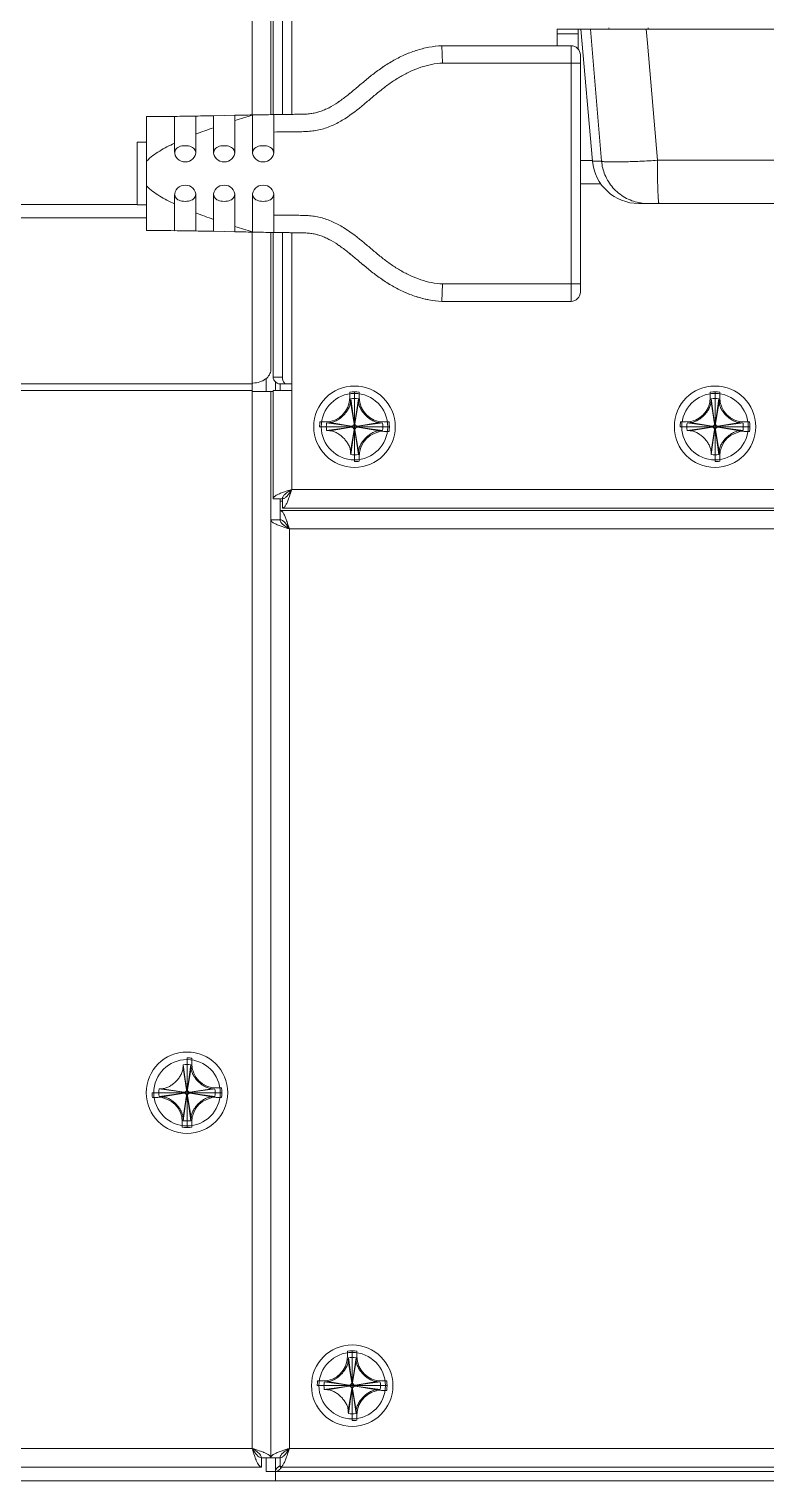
# Model space of a CAD drawing. Header units: millimetres. Extents: x 206 to 1899, y -454 to 296.
# Drawn here: x 621.18 to 625.14, y -393.87 to -386.07 of the extents above; entities that cross this region are included whole.
import ezdxf

# ---------------------------------------------------------------- set-up
doc = ezdxf.new("R2010")
doc.units = ezdxf.units.MM
doc.layers.add('细实线', color=7, linetype='Continuous', lineweight=15)

msp = doc.modelspace()

# ---------------------------------------------------------------- linework, layer by layer
at = {"layer": '细实线', "linetype": 'Continuous', "lineweight": 9}
for p, q in [((622.3789, -386.5296), (622.3789, -382.3371)), ((622.5914, -386.5265), (622.5914, -382.3371)), ((622.4914, -386.5277), (622.4914, -383.259)), ((622.5414, -386.5271), (622.5414, -383.259)), ((622.4789, -384.1941), (622.4789, -386.5277)), ((624.0184, -386.0683), (624.0184, -386.0929)), ((624.0184, -386.0683), (624.1309, -386.0683)), ((624.0184, -386.0929), (624.0185, -386.1571)), ((624.1309, -386.0929), (624.0184, -386.0929)), ((624.131, -386.0683), (624.131, -386.1754)), ((630.8814, -386.0683), (624.131, -386.0683)), ((624.2075, -386.7776), (624.1454, -386.0683)), ((624.1967, -386.0683), (624.2565, -386.7776)), ((624.2964, -386.0621), (624.298, -386.0683)), ((624.5031, -386.1431), (624.4968, -386.0683)), ((624.5064, -386.0683), (624.5064, -386.0621)), ((623.3989, -386.1571), (623.4015, -386.2508)), ((623.3989, -386.1571), (624.0927, -386.1571)), ((624.0927, -386.2508), (624.0927, -386.1571)), ((624.1427, -386.2508), (624.1427, -386.2071)), ((624.5564, -386.7733), (624.5031, -386.1431)), ((624.1427, -386.2508), (623.4015, -386.2508)), ((624.0927, -387.4383), (624.0927, -386.2508)), ((624.1427, -386.2508), (624.1427, -387.4383)), ((621.8114, -386.5383), (621.8114, -386.7781)), ((621.9614, -386.6815), (621.9614, -386.5374)), ((622.077, -386.5356), (622.0771, -386.6326)), ((622.2864, -386.5314), (622.1708, -386.5338)), ((622.1708, -386.5983), (622.1708, -386.5338)), ((622.2864, -386.5314), (622.2864, -386.7243)), ((622.3825, -386.5295), (622.3801, -386.5296)), ((622.3802, -386.7243), (622.3802, -386.5296)), ((622.499, -386.5276), (622.4957, -386.5277)), ((622.4958, -386.5277), (622.4958, -386.6215)), ((622.4958, -386.5277), (622.4958, -386.5277)), ((621.8113, -386.6758), (621.7613, -386.6758)), ((622.0771, -386.6326), (622.0771, -386.7243)), ((622.1708, -386.7243), (622.1708, -386.5983)), ((622.4958, -386.6215), (622.4958, -386.7243)), ((621.9614, -386.7243), (621.9614, -386.6815)), ((621.8114, -386.9111), (621.8114, -386.7781)), ((624.1427, -386.7748), (624.2075, -386.7748)), ((624.2075, -386.7776), (624.2565, -386.7776)), ((624.5564, -386.7733), (625.461, -386.7733)), ((624.5564, -386.7733), (624.5564, -386.7779)), ((624.2531, -386.8996), (624.1427, -386.8996)), ((621.8114, -386.9111), (621.8114, -387.1508)), ((621.9614, -387.0076), (621.9614, -386.9649)), ((622.0771, -386.9649), (622.0771, -387.0566)), ((622.1708, -387.0909), (622.1708, -386.9649)), ((622.2864, -386.9649), (622.2864, -387.1578)), ((622.3802, -387.1596), (622.3802, -386.9649)), ((622.4958, -386.9649), (622.4958, -387.0677)), ((621.7613, -387.0113), (602.7664, -387.0113)), ((621.8113, -387.0133), (621.7613, -387.0133)), ((621.9614, -387.1518), (621.9614, -387.0076)), ((622.0771, -387.0566), (622.077, -387.1536)), ((624.4565, -387.0058), (625.4672, -387.0058)), ((621.8114, -387.082), (602.7664, -387.082)), ((622.1708, -387.1554), (622.1708, -387.0909)), ((622.4958, -387.0677), (622.4958, -387.1615)), ((622.1708, -387.1554), (622.2864, -387.1578)), ((622.3789, -393.6996), (622.3789, -387.1596)), ((622.3801, -387.1596), (622.3825, -387.1596)), ((622.4789, -387.1615), (622.4789, -387.9004)), ((622.4914, -387.9402), (622.4914, -387.1615)), ((622.4958, -387.1615), (622.4958, -387.1615)), ((622.5414, -387.9402), (622.5414, -387.1621)), ((622.5914, -388.5434), (622.5914, -387.1627)), ((623.4016, -387.4383), (623.3989, -387.5321)), ((623.4015, -387.4383), (624.1427, -387.4383)), ((624.0927, -387.5321), (624.0927, -387.4383)), ((624.1427, -387.4821), (624.1427, -387.4383)), ((624.0927, -387.5321), (623.3989, -387.5321)), ((602.7664, -387.9756), (622.3789, -387.9756)), ((622.4539, -388.0172), (622.4539, -387.9459)), ((622.5414, -387.9402), (622.4914, -387.9402)), ((622.5039, -387.9639), (622.5039, -388.0109)), ((622.5561, -387.9756), (622.5207, -387.9756)), ((622.5289, -388.0109), (622.5289, -387.9756)), ((622.5561, -387.9756), (622.5914, -387.9756)), ((602.7664, -388.0109), (622.3789, -388.0109)), ((622.3789, -388.0172), (622.4289, -388.0172)), ((622.4289, -388.0172), (622.4789, -388.0172)), ((622.4789, -393.7496), (622.4789, -388.0172)), ((622.4789, -388.0172), (622.4914, -388.0172)), ((622.4914, -388.0109), (622.4914, -388.5934)), ((622.5414, -388.0109), (622.4914, -388.0109)), ((622.5914, -388.0109), (622.5414, -388.0109)), ((622.9034, -388.0201), (622.9034, -388.0491)), ((622.9073, -388.0727), (622.9264, -388.1902)), ((622.9083, -388.0556), (622.9264, -388.1873)), ((622.9289, -388.3934), (622.9289, -388.0184)), ((622.9289, -388.1871), (622.9289, -388.0541)), ((622.9496, -388.0556), (622.9315, -388.1873)), ((622.9506, -388.0727), (622.9315, -388.1902)), ((622.9544, -388.0201), (622.9544, -388.0491)), ((624.8409, -388.0201), (624.8409, -388.0491)), ((624.8448, -388.0727), (624.8639, -388.1902)), ((624.8458, -388.0556), (624.8639, -388.1873)), ((624.8664, -388.3934), (624.8664, -388.0184)), ((624.8664, -388.1871), (624.8664, -388.0541)), ((624.8871, -388.0556), (624.869, -388.1873)), ((624.8881, -388.0727), (624.869, -388.1902)), ((624.8919, -388.0201), (624.8919, -388.0491)), ((622.7414, -388.2059), (623.1164, -388.2059)), ((622.7722, -388.1804), (622.7432, -388.1804)), ((622.9102, -388.2059), (622.7772, -388.2059)), ((622.7786, -388.1852), (622.9104, -388.2033)), ((622.7786, -388.2265), (622.9104, -388.2084)), ((622.7957, -388.1842), (622.9133, -388.2033)), ((622.7957, -388.2275), (622.9133, -388.2084)), ((622.9073, -388.3391), (622.9264, -388.2215)), ((622.9083, -388.3562), (622.9264, -388.2244)), ((622.9133, -388.2033), (622.9104, -388.2033)), ((622.9104, -388.2033), (622.9133, -388.2033)), ((622.9133, -388.2084), (622.9104, -388.2084)), ((622.9264, -388.1873), (622.9264, -388.1902)), ((622.9264, -388.1873), (622.9264, -388.1902)), ((622.9264, -388.2244), (622.9264, -388.2215)), ((622.9289, -388.3576), (622.9289, -388.2246)), ((622.9315, -388.1873), (622.9315, -388.1902)), ((622.9315, -388.1873), (622.9315, -388.1902)), ((622.9315, -388.2244), (622.9315, -388.2215)), ((622.9315, -388.2244), (622.9315, -388.2215)), ((622.9506, -388.3391), (622.9315, -388.2215)), ((622.9496, -388.3562), (622.9315, -388.2244)), ((623.0621, -388.1842), (622.9446, -388.2033)), ((622.9446, -388.2033), (622.9475, -388.2033)), ((622.9446, -388.2033), (622.9475, -388.2033)), ((623.0621, -388.2275), (622.9446, -388.2084)), ((622.9475, -388.2084), (622.9446, -388.2084)), ((622.9446, -388.2084), (622.9475, -388.2084)), ((623.0792, -388.1852), (622.9475, -388.2033)), ((623.0792, -388.2265), (622.9475, -388.2084)), ((622.9477, -388.2059), (623.0806, -388.2059)), ((623.0857, -388.1804), (623.1147, -388.1804)), ((623.0857, -388.2314), (623.1147, -388.2314)), ((624.6789, -388.2059), (625.0539, -388.2059)), ((624.7097, -388.1804), (624.6807, -388.1804)), ((624.8477, -388.2059), (624.7147, -388.2059)), ((624.7161, -388.1852), (624.8479, -388.2033)), ((624.7161, -388.2265), (624.8479, -388.2084)), ((624.7332, -388.1842), (624.8508, -388.2033)), ((624.7332, -388.2275), (624.8508, -388.2084)), ((624.8448, -388.3391), (624.8639, -388.2215)), ((624.8458, -388.3562), (624.8639, -388.2244)), ((624.8508, -388.2033), (624.8479, -388.2033)), ((624.8479, -388.2033), (624.8508, -388.2033)), ((624.8508, -388.2084), (624.8479, -388.2084)), ((624.8639, -388.1873), (624.8639, -388.1902)), ((624.8639, -388.1873), (624.8639, -388.1902)), ((624.8639, -388.2244), (624.8639, -388.2215)), ((624.8664, -388.3576), (624.8664, -388.2246)), ((624.869, -388.1873), (624.869, -388.1902)), ((624.869, -388.1873), (624.869, -388.1902)), ((624.869, -388.2244), (624.869, -388.2215)), ((624.869, -388.2244), (624.869, -388.2215)), ((624.8881, -388.3391), (624.869, -388.2215)), ((624.8871, -388.3562), (624.869, -388.2244)), ((624.9996, -388.1842), (624.8821, -388.2033)), ((624.8821, -388.2033), (624.885, -388.2033)), ((624.8821, -388.2033), (624.885, -388.2033)), ((624.9996, -388.2275), (624.8821, -388.2084)), ((624.885, -388.2084), (624.8821, -388.2084)), ((624.8821, -388.2084), (624.885, -388.2084)), ((625.0167, -388.1852), (624.885, -388.2033)), ((625.0167, -388.2265), (624.885, -388.2084)), ((624.8852, -388.2059), (625.0181, -388.2059)), ((625.0232, -388.1804), (625.0522, -388.1804)), ((625.0232, -388.2314), (625.0522, -388.2314)), ((622.9544, -388.3916), (622.9544, -388.3626)), ((624.8919, -388.3916), (624.8919, -388.3626)), ((625.3675, -388.5434), (622.5914, -388.5434)), ((622.5414, -388.5934), (622.4914, -388.5934)), ((622.5289, -388.6559), (622.5289, -388.5934)), ((622.5414, -388.6059), (622.5289, -388.6059)), ((622.5414, -388.5934), (622.5414, -388.6434)), ((622.5289, -388.7059), (622.5289, -388.6559)), ((625.3478, -388.6559), (622.5289, -388.6559)), ((622.5414, -388.6434), (625.3499, -388.6434)), ((622.5289, -388.7059), (622.4789, -388.7059)), ((622.5789, -393.6996), (622.5789, -388.7559)), ((622.5789, -388.7559), (625.3313, -388.7559)), ((622.0073, -391.6539), (622.0264, -391.7714)), ((622.0083, -391.6368), (622.0264, -391.7685)), ((622.0289, -391.9746), (622.0289, -391.5996)), ((622.0289, -391.7683), (622.0289, -391.6354)), ((622.0496, -391.6368), (622.0315, -391.7685)), ((622.0506, -391.6539), (622.0315, -391.7714)), ((622.0544, -391.6303), (622.0544, -391.6013)), ((621.8414, -391.7871), (622.2164, -391.7871)), ((621.8432, -391.8126), (621.8722, -391.8126)), ((621.8772, -391.7871), (622.0102, -391.7871)), ((621.8786, -391.7665), (622.0104, -391.7845)), ((621.8786, -391.8077), (622.0104, -391.7896)), ((621.8957, -391.7654), (622.0133, -391.7845)), ((621.8957, -391.8088), (622.0133, -391.7896)), ((622.0073, -391.9203), (622.0264, -391.8028)), ((622.0083, -391.9374), (622.0264, -391.8057)), ((622.0104, -391.7845), (622.0133, -391.7845)), ((622.0104, -391.7896), (622.0133, -391.7896)), ((622.0104, -391.7896), (622.0133, -391.7896)), ((622.0264, -391.7714), (622.0264, -391.7685)), ((622.0264, -391.8028), (622.0264, -391.8057)), ((622.0264, -391.8057), (622.0264, -391.8028)), ((622.0289, -391.8058), (622.0289, -391.9388)), ((622.0315, -391.7685), (622.0315, -391.7714)), ((622.0315, -391.7714), (622.0315, -391.7685)), ((622.0315, -391.8028), (622.0315, -391.8057)), ((622.0315, -391.8028), (622.0315, -391.8057)), ((622.0506, -391.9203), (622.0315, -391.8028)), ((622.0496, -391.9374), (622.0315, -391.8057)), ((622.1621, -391.7654), (622.0446, -391.7845)), ((622.0475, -391.7845), (622.0446, -391.7845)), ((622.0475, -391.7845), (622.0446, -391.7845)), ((622.0475, -391.7896), (622.0446, -391.7896)), ((622.0475, -391.7896), (622.0446, -391.7896)), ((622.1621, -391.8088), (622.0446, -391.7896)), ((622.1792, -391.7665), (622.0475, -391.7845)), ((622.1792, -391.8077), (622.0475, -391.7896)), ((622.0477, -391.7871), (622.1806, -391.7871)), ((622.2147, -391.7616), (622.1857, -391.7616)), ((622.2147, -391.8126), (622.1857, -391.8126)), ((622.0034, -391.9438), (622.0034, -391.9728)), ((622.0544, -391.9438), (622.0544, -391.9728)), ((622.8909, -393.1763), (622.8909, -393.2054)), ((622.8948, -393.2289), (622.9139, -393.3464)), ((622.8958, -393.2118), (622.9139, -393.3435)), ((622.9164, -393.5496), (622.9164, -393.1746)), ((622.9164, -393.3434), (622.9164, -393.2104)), ((622.9371, -393.2118), (622.919, -393.3435)), ((622.9381, -393.2289), (622.919, -393.3464)), ((622.9419, -393.1763), (622.9419, -393.2054)), ((622.7289, -393.3621), (623.1039, -393.3621)), ((622.7597, -393.3366), (622.7307, -393.3366)), ((622.8977, -393.3621), (622.7647, -393.3621)), ((622.7661, -393.3415), (622.8979, -393.3596)), ((622.7661, -393.3827), (622.8979, -393.3647)), ((622.7832, -393.3404), (622.9008, -393.3596)), ((622.7832, -393.3838), (622.9008, -393.3647)), ((622.8948, -393.4953), (622.9139, -393.3778)), ((622.8958, -393.5124), (622.9139, -393.3807)), ((622.9008, -393.3596), (622.8979, -393.3596)), ((622.8979, -393.3596), (622.9008, -393.3596)), ((622.9008, -393.3647), (622.8979, -393.3647)), ((622.9139, -393.3435), (622.9139, -393.3464)), ((622.9139, -393.3435), (622.9139, -393.3464)), ((622.9139, -393.3807), (622.9139, -393.3778)), ((622.9164, -393.5138), (622.9164, -393.3809)), ((622.919, -393.3435), (622.919, -393.3464)), ((622.919, -393.3435), (622.919, -393.3464)), ((622.919, -393.3807), (622.919, -393.3778)), ((622.919, -393.3807), (622.919, -393.3778)), ((622.9381, -393.4953), (622.919, -393.3778)), ((622.9371, -393.5124), (622.919, -393.3807)), ((623.0496, -393.3404), (622.9321, -393.3596)), ((622.9321, -393.3596), (622.935, -393.3596)), ((622.9321, -393.3596), (622.935, -393.3596)), ((623.0496, -393.3838), (622.9321, -393.3647)), ((622.935, -393.3647), (622.9321, -393.3647)), ((622.9321, -393.3647), (622.935, -393.3647)), ((623.0667, -393.3415), (622.935, -393.3596)), ((623.0667, -393.3827), (622.935, -393.3647)), ((622.9352, -393.3621), (623.0681, -393.3621)), ((623.0732, -393.3366), (623.1022, -393.3366)), ((623.0732, -393.3876), (623.1022, -393.3876)), ((622.9419, -393.5479), (622.9419, -393.5189)), ((622.3789, -393.6996), (602.7664, -393.6996)), ((637.0102, -393.6996), (622.5789, -393.6996)), ((622.4289, -393.7496), (622.4289, -393.7996)), ((622.4289, -393.7496), (622.4789, -393.7496)), ((622.4539, -393.8246), (622.4539, -393.7496)), ((622.5289, -393.7496), (622.4789, -393.7496)), ((622.5039, -393.7496), (622.5039, -393.8246)), ((622.5289, -393.7496), (622.5289, -393.7996)), ((622.4289, -393.7996), (602.7164, -393.7996)), ((622.5039, -393.8246), (622.4539, -393.8246)), ((622.5039, -393.8246), (622.5039, -393.8746)), ((622.5039, -393.8246), (637.0852, -393.8246)), ((622.5289, -393.7996), (637.0602, -393.7996)), ((593.6477, -393.8746), (668.7977, -393.8746))]:
    msp.add_line(p, q, dxfattribs=at)
at = {"layer": '细实线', "lineweight": 9}
msp.add_line((621.7613, -386.6758), (621.7613, -387.0133), dxfattribs=at)
at = {"layer": '细实线', "linetype": 'Continuous', "lineweight": 9}
for centre, radius in [((622.9289, -388.2059), 0.2188), ((624.8664, -388.2059), 0.2188), ((622.9289, -388.2059), 0.1786), ((624.8664, -388.2059), 0.1786), ((622.0289, -391.7871), 0.2188), ((622.0289, -391.7871), 0.1786), ((622.9164, -393.3621), 0.2188), ((622.9164, -393.3621), 0.1786)]:
    msp.add_circle(centre, radius, dxfattribs=at)
for centre, radius, start, end in [((624.0927, -386.2071), 0.05, 0, 90), ((621.8064, -374.1808), 12.3575, 270.02333, 270.7189), ((621.7158, -366.7206), 19.8182, 270.71004, 271.04435), ((621.3309, -345.49), 41.0524, 271.04139, 271.17227), ((623.1071, -426.5388), 40.0158, 91.04091, 91.17518), ((624.2066, -392.6065), 6.3441, 106.73208, 107.61829), ((622.9819, -419.6836), 33.1594, 90.84003, 91.03574), ((623.1509, -389.4252), 2.992, 109.12174, 111.0333), ((622.0193, -386.7243), 0.0578, 180, 0), ((622.2286, -386.7243), 0.0578, 180, 0), ((622.438, -386.7243), 0.0578, 180, 0), ((624.4565, -386.7558), 0.25, 185, 270), ((624.2104, -381.5314), 5.2532, 272.74827, 273.28182), ((624.1671, -380.7795), 6.0065, 273.28375, 273.71655), ((622.0193, -386.9649), 0.0578, 0, 180), ((622.2286, -386.9649), 0.0578, 0, 180), ((622.438, -386.9649), 0.0578, 0, 180), ((623.1509, -384.264), 2.992, 248.9667, 250.87826), ((624.2066, -381.0827), 6.3441, 252.38171, 253.26792), ((621.8064, -399.5084), 12.3575, 89.2811, 89.97667), ((621.7158, -406.9685), 19.8182, 88.95565, 89.28996), ((621.3823, -425.5385), 38.3912, 88.82319, 88.96314), ((623.1071, -347.1504), 40.0158, 268.82482, 268.95909), ((622.9819, -354.0053), 33.1598, 268.96423, 269.15997), ((622.9065, -359.2028), 27.9617, 269.15812, 269.3011), ((624.0927, -387.4821), 0.05, 270, 0), ((622.3789, -387.8323), 0.1389, 270.0019, 271.77648), ((622.7722, -388.0491), 0.1313, 270, 0), ((622.9289, -388.2059), 0.1875, 82.18355, 97.81645), ((625.0694, -388.195), 2.1656, 176.30778, 176.76114), ((622.9289, -388.2059), 0.1517, 82.18355, 97.81645), ((620.7885, -388.195), 2.1656, 3.23886, 3.69222), ((623.0857, -388.0491), 0.1313, 180, 270), ((624.7097, -388.0491), 0.1313, 270, 0), ((624.8664, -388.2059), 0.1875, 82.18355, 97.81645), ((627.0069, -388.195), 2.1656, 176.30778, 176.76114), ((624.8664, -388.2059), 0.1517, 82.18355, 97.81645), ((622.726, -388.195), 2.1656, 3.23886, 3.69222), ((625.0232, -388.0491), 0.1313, 180, 270), ((622.9289, -388.2059), 0.1875, 172.18355, 180), ((622.9289, -388.2059), 0.1517, 172.18355, 187.81645), ((622.9174, -390.3352), 2.1545, 93.23764, 93.69334), ((622.9181, -386.0654), 2.1656, 266.30773, 266.76109), ((622.929, -388.2059), 0.0188, 172.18809, 179.99546), ((622.9289, -388.2059), 0.0187, 172.18355, 180), ((622.929, -388.2059), 0.0188, 180.00454, 187.81191), ((622.9133, -388.1902), 0.0131, 270, 0), ((622.9133, -388.1902), 0.0131, 270, 0.00001), ((622.9133, -388.2215), 0.0131, 359.99999, 90), ((622.9289, -388.2059), 0.0188, 82.18809, 97.81191), ((622.9289, -388.2059), 0.0187, 82.18355, 97.81645), ((622.9289, -388.2058), 0.0188, 262.18809, 277.81191), ((622.9289, -388.2059), 0.0187, 270, 277.81645), ((622.9446, -388.1902), 0.0131, 180, 270), ((622.9446, -388.1902), 0.0131, 179.99999, 270), ((622.9446, -388.2215), 0.0131, 90, 180), ((622.9446, -388.2215), 0.0131, 90, 180.00001), ((622.9289, -388.2059), 0.0188, 0.00454, 7.81191), ((622.9289, -388.2059), 0.0187, 352.18355, 7.81645), ((622.9289, -388.2059), 0.0188, 352.18809, 359.99546), ((623.0857, -388.3626), 0.1313, 90, 180), ((622.9398, -390.3464), 2.1656, 86.30783, 86.76119), ((622.9405, -386.0766), 2.1544, 273.23773, 273.69345), ((622.9289, -388.2059), 0.1517, 352.18355, 7.81645), ((622.9289, -388.2059), 0.1875, 352.18355, 7.81645), ((624.8664, -388.2059), 0.1875, 172.18355, 180), ((624.8664, -388.2059), 0.1517, 172.18355, 187.81645), ((624.8549, -390.3352), 2.1545, 93.23764, 93.69334), ((624.8556, -386.0654), 2.1656, 266.30773, 266.76109), ((624.8665, -388.2059), 0.0188, 172.18809, 187.81191), ((624.8664, -388.2059), 0.0187, 172.18355, 180), ((624.8508, -388.1902), 0.0131, 270, 0), ((624.8508, -388.1902), 0.0131, 270, 0.00001), ((624.8508, -388.2215), 0.0131, 359.99999, 90), ((624.8664, -388.2059), 0.0188, 82.18809, 97.81191), ((624.8664, -388.2059), 0.0187, 82.18355, 97.81645), ((624.8664, -388.2058), 0.0188, 262.18809, 277.81191), ((624.8664, -388.2059), 0.0187, 270, 277.81645), ((624.8821, -388.1902), 0.0131, 180, 270), ((624.8821, -388.1902), 0.0131, 179.99999, 270), ((624.8821, -388.2215), 0.0131, 90, 180), ((624.8821, -388.2215), 0.0131, 90, 180.00001), ((624.8664, -388.2059), 0.0188, 352.18809, 7.81191), ((624.8664, -388.2059), 0.0187, 352.18355, 7.81645), ((625.0232, -388.3626), 0.1313, 90, 180), ((624.8773, -390.3464), 2.1656, 86.30783, 86.76119), ((624.878, -386.0766), 2.1544, 273.23773, 273.69345), ((624.8664, -388.2059), 0.1517, 352.18355, 7.81645), ((624.8664, -388.2059), 0.1875, 352.18355, 7.81645), ((625.0694, -388.2167), 2.1656, 183.23886, 183.69222), ((622.9289, -388.2059), 0.1517, 262.18355, 277.81645), ((622.9289, -388.2059), 0.1875, 270, 277.81645), ((620.7885, -388.2167), 2.1656, 356.30778, 356.76114), ((627.0069, -388.2167), 2.1656, 183.23886, 183.69222), ((624.8664, -388.2059), 0.1517, 262.18355, 277.81645), ((624.8664, -388.2059), 0.1875, 270, 277.81645), ((622.726, -388.2167), 2.1656, 356.30778, 356.76114), ((624.1694, -391.7762), 2.1656, 176.30778, 176.76114), ((622.0289, -391.7871), 0.1517, 82.18355, 97.81645), ((622.0289, -391.7871), 0.1875, 82.18355, 90), ((619.8996, -391.7756), 2.1544, 3.23769, 3.69339), ((622.1857, -391.6303), 0.1313, 180, 270), ((622.0289, -391.7871), 0.1875, 180, 187.81645), ((621.8722, -391.9438), 0.1313, 0, 90), ((622.0289, -391.7871), 0.1517, 172.18355, 187.81645), ((622.0181, -393.9276), 2.1656, 93.23886, 93.69222), ((622.0181, -389.6466), 2.1656, 266.30778, 266.76114), ((622.029, -391.7871), 0.0188, 172.18809, 187.81191), ((622.0289, -391.7871), 0.0187, 180, 187.81645), ((622.0133, -391.7714), 0.0131, 269.99999, 0), ((622.0133, -391.8028), 0.0131, 0, 90), ((622.0133, -391.8028), 0.0131, 360, 90.00001), ((622.0289, -391.7871), 0.0188, 82.18809, 97.81191), ((622.0289, -391.7871), 0.0188, 262.18809, 277.81191), ((622.0289, -391.7871), 0.0187, 262.18355, 277.81645), ((622.0289, -391.7871), 0.0187, 82.18355, 90), ((622.0446, -391.7714), 0.0131, 180, 270), ((622.0446, -391.7714), 0.0131, 180, 270.00001), ((622.0446, -391.8028), 0.0131, 90, 180), ((622.0446, -391.8028), 0.0131, 89.99999, 180), ((622.0289, -391.7871), 0.0188, 352.18809, 7.81191), ((622.0289, -391.7871), 0.0187, 352.18355, 7.81645), ((622.1857, -391.9438), 0.1313, 90, 180), ((622.0398, -393.9276), 2.1656, 86.30778, 86.76114), ((622.0398, -389.6466), 2.1656, 273.23886, 273.69222), ((622.0289, -391.7871), 0.1517, 352.18355, 7.81645), ((622.0289, -391.7871), 0.1875, 352.18355, 7.81645), ((622.0289, -391.7871), 0.1875, 262.18355, 277.81645), ((624.1583, -391.7986), 2.1544, 183.23769, 183.69339), ((622.0289, -391.7871), 0.1517, 262.18355, 277.81645), ((619.8885, -391.7979), 2.1656, 356.30778, 356.76114), ((622.7597, -393.2054), 0.1313, 270, 0), ((622.9164, -393.3621), 0.1875, 82.18355, 97.81645), ((625.0569, -393.3513), 2.1656, 176.30778, 176.76114), ((622.9164, -393.3621), 0.1517, 82.18355, 97.81645), ((620.776, -393.3513), 2.1656, 3.23886, 3.69222), ((623.0732, -393.2054), 0.1313, 180, 270), ((622.9164, -393.3621), 0.1875, 172.18355, 180), ((622.9164, -393.3621), 0.1517, 172.18355, 187.81645), ((622.9049, -395.4915), 2.1545, 93.23764, 93.69334), ((622.9056, -391.2217), 2.1656, 266.30773, 266.76109), ((622.9165, -393.3621), 0.0188, 172.18809, 179.99546), ((622.9164, -393.3621), 0.0187, 172.18355, 180), ((622.9165, -393.3621), 0.0188, 180.00454, 187.81191), ((622.9008, -393.3464), 0.0131, 270, 0), ((622.9008, -393.3464), 0.0131, 270, 0.00001), ((622.9008, -393.3778), 0.0131, 359.99999, 90), ((622.9164, -393.3621), 0.0188, 90.00454, 97.81191), ((622.9164, -393.3621), 0.0187, 82.18355, 97.81645), ((622.9164, -393.3621), 0.0188, 262.18809, 269.99546), ((622.9164, -393.3621), 0.0188, 82.18809, 89.99546), ((622.9164, -393.3621), 0.0188, 270.00454, 277.81191), ((622.9164, -393.3621), 0.0187, 270, 277.81645), ((622.9321, -393.3464), 0.0131, 180, 270), ((622.9321, -393.3464), 0.0131, 179.99999, 270), ((622.9321, -393.3778), 0.0131, 90, 180), ((622.9321, -393.3778), 0.0131, 90, 180.00001), ((622.9164, -393.3621), 0.0188, 0.00454, 7.81191), ((622.9164, -393.3621), 0.0187, 352.18355, 7.81645), ((622.9164, -393.3621), 0.0188, 352.18809, 359.99546), ((623.0732, -393.5189), 0.1313, 90, 180), ((622.9273, -395.5026), 2.1656, 86.30783, 86.76119), ((622.928, -391.2328), 2.1544, 273.23773, 273.69345), ((622.9164, -393.3621), 0.1517, 352.18355, 7.81645), ((622.9164, -393.3621), 0.1875, 352.18355, 7.81645), ((625.0569, -393.373), 2.1656, 183.23886, 183.69222), ((622.9164, -393.3621), 0.1517, 262.18355, 277.81645), ((620.776, -393.373), 2.1656, 356.30778, 356.76114), ((622.9164, -393.3621), 0.1875, 270, 277.81645), ((622.6286, -393.927), 0.1684, 126.27784, 128.12265), ((622.4015, -393.7), 0.1684, 321.87653, 323.72219)]:
    msp.add_arc(centre, radius, start, end, dxfattribs=at)
for points, knots in [([(622.4958, -386.5277), (622.5064, -386.5275), (622.5275, -386.5272), (622.5592, -386.5268), (622.5856, -386.5265), (622.6067, -386.5263), (622.6226, -386.5261), (622.6381, -386.526), (622.6579, -386.5255), (622.6765, -386.5246), (622.694, -386.5227), (622.7106, -386.5202), (622.731, -386.5155), (622.7555, -386.5073), (622.788, -386.4935), (622.828, -386.4708), (622.8753, -386.437), (622.9223, -386.3988), (622.9702, -386.358), (623.0119, -386.3232), (623.0474, -386.296), (623.0841, -386.2698), (623.1321, -386.2393), (623.1935, -386.2075), (623.2589, -386.1819), (623.3278, -386.1641), (623.3752, -386.1584), (623.3989, -386.1571)], [0, 0, 0, 0, 0.03125, 0.0625, 0.09375, 0.109375, 0.125, 0.140625, 0.15625, 0.1875, 0.203125, 0.21875, 0.25, 0.28125, 0.3125, 0.375, 0.4375, 0.5, 0.5625, 0.625, 0.65625, 0.6875, 0.75, 0.8125, 0.875, 0.9375, 1, 1, 1, 1]), ([(623.3988, -386.1571), (623.375, -386.1584), (623.3276, -386.1641), (623.2588, -386.1819), (623.1934, -386.2075), (623.1319, -386.2393), (623.0839, -386.2698), (623.0473, -386.296), (623.0117, -386.3233), (622.97, -386.358), (622.9222, -386.3988), (622.8751, -386.437), (622.8279, -386.4708), (622.7878, -386.4935), (622.7554, -386.5073), (622.7309, -386.5155), (622.7104, -386.5202), (622.6938, -386.5227), (622.6764, -386.5246), (622.6578, -386.5255), (622.638, -386.526), (622.6225, -386.5261), (622.6066, -386.5263), (622.5855, -386.5265), (622.559, -386.5268), (622.5285, -386.5272), (622.5085, -386.5275), (622.499, -386.5276)], [0, 0, 0, 0, 0.062708, 0.125416, 0.188124, 0.250832, 0.31354, 0.344893, 0.376247, 0.438955, 0.501663, 0.564371, 0.627079, 0.689787, 0.721141, 0.752495, 0.783849, 0.799526, 0.815203, 0.846557, 0.862234, 0.877911, 0.893588, 0.909265, 0.940619, 0.971973, 1, 1, 1, 1]), ([(622.4958, -386.6215), (622.5168, -386.6211), (622.5589, -386.6206), (622.6117, -386.62), (622.6545, -386.6196), (622.6876, -386.6179), (622.7213, -386.6138), (622.7547, -386.6063), (622.7872, -386.5957), (622.8286, -386.5782), (622.8959, -386.5403), (622.9642, -386.4863), (623.029, -386.431), (623.0768, -386.3911), (623.1259, -386.3544), (623.177, -386.3218), (623.2303, -386.294), (623.2857, -386.272), (623.343, -386.257), (623.382, -386.252), (623.4015, -386.2508)], [0, 0, 0, 0, 0.062523, 0.125036, 0.156904, 0.189811, 0.223551, 0.257553, 0.291374, 0.324938, 0.391183, 0.520088, 0.582893, 0.644511, 0.705009, 0.765004, 0.824492, 0.883387, 0.941827, 1, 1, 1, 1]), ([(621.9614, -386.6815), (621.9479, -386.6879), (621.9211, -386.7012), (621.882, -386.723), (621.8446, -386.7478), (621.8217, -386.7672), (621.8114, -386.7781)], [0, 0, 0, 0, 0.250079, 0.500141, 0.75016, 1, 1, 1, 1]), ([(621.9624, -386.7315), (621.9625, -386.7309), (621.9629, -386.7287), (621.9634, -386.7265), (621.9639, -386.7249)], [0, 0, 0, 0, 0.253452, 1, 1, 1, 1]), ([(621.9639, -386.7249), (621.9641, -386.7243), (621.9649, -386.7219), (621.9659, -386.7196), (621.9668, -386.7179)], [0, 0, 0, 0, 0.252416, 1, 1, 1, 1]), ([(621.9668, -386.7179), (621.9688, -386.7142), (621.9744, -386.7071), (621.9869, -386.6999), (622.0022, -386.6959), (622.0192, -386.6946), (622.0361, -386.6959), (622.0515, -386.6999), (622.064, -386.7071), (622.0696, -386.7142), (622.0716, -386.7179)], [0, 0, 0, 0, 0.105214, 0.221285, 0.354523, 0.499944, 0.645376, 0.778643, 0.894753, 1, 1, 1, 1]), ([(622.0716, -386.7179), (622.0725, -386.7196), (622.0735, -386.7219), (622.0743, -386.7243), (622.0744, -386.7249)], [0, 0, 0, 0, 0.747595, 1, 1, 1, 1]), ([(622.0744, -386.7249), (622.0746, -386.7254), (622.0753, -386.7277), (622.0758, -386.73), (622.0761, -386.7318)], [0, 0, 0, 0, 0.246679, 1, 1, 1, 1]), ([(622.1718, -386.7315), (622.1719, -386.7309), (622.1723, -386.7287), (622.1728, -386.7265), (622.1733, -386.7249)], [0, 0, 0, 0, 0.253452, 1, 1, 1, 1]), ([(622.1733, -386.7249), (622.1735, -386.7243), (622.1743, -386.7219), (622.1753, -386.7196), (622.1762, -386.7179)], [0, 0, 0, 0, 0.252416, 1, 1, 1, 1]), ([(622.1762, -386.7179), (622.1782, -386.7142), (622.1838, -386.7071), (622.1963, -386.6999), (622.2116, -386.6959), (622.2286, -386.6946), (622.2455, -386.6959), (622.2609, -386.6999), (622.2733, -386.7071), (622.279, -386.7142), (622.2809, -386.7179)], [0, 0, 0, 0, 0.105214, 0.221285, 0.354523, 0.499944, 0.645376, 0.778643, 0.894753, 1, 1, 1, 1]), ([(622.2809, -386.7179), (622.2818, -386.7196), (622.2828, -386.7219), (622.2836, -386.7243), (622.2838, -386.7249)], [0, 0, 0, 0, 0.747595, 1, 1, 1, 1]), ([(622.2838, -386.7249), (622.284, -386.7254), (622.2847, -386.7277), (622.2851, -386.73), (622.2854, -386.7318)], [0, 0, 0, 0, 0.246679, 1, 1, 1, 1]), ([(622.3811, -386.7315), (622.3812, -386.7309), (622.3816, -386.7287), (622.3822, -386.7265), (622.3827, -386.7249)], [0, 0, 0, 0, 0.253452, 1, 1, 1, 1]), ([(622.3827, -386.7249), (622.3829, -386.7243), (622.3837, -386.7219), (622.3847, -386.7196), (622.3856, -386.7179)], [0, 0, 0, 0, 0.252416, 1, 1, 1, 1]), ([(622.3856, -386.7179), (622.3875, -386.7142), (622.3932, -386.7071), (622.4056, -386.6999), (622.421, -386.6959), (622.4379, -386.6946), (622.4549, -386.6959), (622.4702, -386.6999), (622.4827, -386.7071), (622.4884, -386.7142), (622.4903, -386.7179)], [0, 0, 0, 0, 0.105214, 0.221285, 0.354523, 0.499944, 0.645376, 0.778643, 0.894753, 1, 1, 1, 1]), ([(622.4903, -386.7179), (622.4912, -386.7196), (622.4922, -386.7219), (622.493, -386.7243), (622.4932, -386.7249)], [0, 0, 0, 0, 0.747595, 1, 1, 1, 1]), ([(622.4932, -386.7249), (622.4934, -386.7254), (622.494, -386.7277), (622.4945, -386.73), (622.4948, -386.7318)], [0, 0, 0, 0, 0.246679, 1, 1, 1, 1]), ([(624.4623, -386.7786), (624.4484, -386.7793), (624.4216, -386.7805), (624.3834, -386.7817), (624.3491, -386.7825), (624.3194, -386.7827), (624.298, -386.7824), (624.2836, -386.7818), (624.2751, -386.7813), (624.2681, -386.7806), (624.2627, -386.7798), (624.259, -386.7789), (624.257, -386.7782), (624.2565, -386.7776)], [0, 0, 0, 0, 0.202151, 0.388975, 0.556457, 0.701045, 0.819694, 0.868494, 0.909948, 0.943874, 0.970134, 0.988738, 1, 1, 1, 1]), ([(624.457, -387.0011), (624.4442, -386.9986), (624.4183, -386.9914), (624.3815, -386.9742), (624.3471, -386.9509), (624.3074, -386.9126), (624.2714, -386.8551), (624.2587, -386.803), (624.2565, -386.7776)], [0, 0, 0, 0, 0.122499, 0.249186, 0.378317, 0.508101, 0.762304, 1, 1, 1, 1]), ([(624.5564, -386.7779), (624.5565, -386.7922), (624.5566, -386.8208), (624.5572, -386.8631), (624.558, -386.903), (624.559, -386.9336), (624.5599, -386.9553), (624.5606, -386.9687), (624.5613, -386.9801), (624.5621, -386.9894), (624.5628, -386.9964), (624.5636, -387.0016), (624.5642, -387.0042), (624.5649, -387.0058), (624.5653, -387.0058)], [0, 0, 0, 0, 0.187998, 0.376112, 0.554261, 0.711525, 0.779061, 0.838186, 0.888384, 0.929145, 0.960167, 0.981841, 0.994767, 1, 1, 1, 1]), ([(621.8114, -386.9111), (621.8217, -386.922), (621.8446, -386.9414), (621.882, -386.9661), (621.9211, -386.988), (621.9479, -387.0013), (621.9614, -387.0076)], [0, 0, 0, 0, 0.24984, 0.499859, 0.749921, 1, 1, 1, 1]), ([(621.9639, -386.9643), (621.9638, -386.9638), (621.9631, -386.9616), (621.9627, -386.9594), (621.9624, -386.9577)], [0, 0, 0, 0, 0.246837, 1, 1, 1, 1]), ([(621.9668, -386.9713), (621.9659, -386.9696), (621.9649, -386.9673), (621.9641, -386.9649), (621.9639, -386.9643)], [0, 0, 0, 0, 0.747586, 1, 1, 1, 1]), ([(622.0716, -386.9713), (622.0696, -386.975), (622.064, -386.9821), (622.0515, -386.9893), (622.0361, -386.9933), (622.0192, -386.9946), (622.0022, -386.9933), (621.9869, -386.9893), (621.9744, -386.9821), (621.9688, -386.975), (621.9668, -386.9713)], [0, 0, 0, 0, 0.105249, 0.221361, 0.354632, 0.500064, 0.645484, 0.778719, 0.894787, 1, 1, 1, 1]), ([(622.0744, -386.9643), (622.0743, -386.9649), (622.0735, -386.9673), (622.0725, -386.9696), (622.0716, -386.9713)], [0, 0, 0, 0, 0.252407, 1, 1, 1, 1]), ([(622.0761, -386.9574), (622.076, -386.958), (622.0755, -386.9603), (622.075, -386.9626), (622.0744, -386.9643)], [0, 0, 0, 0, 0.253632, 1, 1, 1, 1]), ([(622.1733, -386.9643), (622.1732, -386.9638), (622.1725, -386.9616), (622.172, -386.9594), (622.1718, -386.9577)], [0, 0, 0, 0, 0.246837, 1, 1, 1, 1]), ([(622.1762, -386.9713), (622.1753, -386.9696), (622.1743, -386.9673), (622.1735, -386.9649), (622.1733, -386.9643)], [0, 0, 0, 0, 0.747586, 1, 1, 1, 1]), ([(622.2809, -386.9713), (622.279, -386.975), (622.2733, -386.9821), (622.2609, -386.9893), (622.2455, -386.9933), (622.2286, -386.9946), (622.2116, -386.9933), (622.1963, -386.9893), (622.1838, -386.9821), (622.1782, -386.975), (622.1762, -386.9713)], [0, 0, 0, 0, 0.105249, 0.221361, 0.354632, 0.500064, 0.645484, 0.778719, 0.894787, 1, 1, 1, 1]), ([(622.2838, -386.9643), (622.2836, -386.9649), (622.2828, -386.9673), (622.2818, -386.9696), (622.2809, -386.9713)], [0, 0, 0, 0, 0.252407, 1, 1, 1, 1]), ([(622.2854, -386.9574), (622.2853, -386.958), (622.2849, -386.9603), (622.2843, -386.9626), (622.2838, -386.9643)], [0, 0, 0, 0, 0.253632, 1, 1, 1, 1]), ([(622.3827, -386.9643), (622.3825, -386.9638), (622.3819, -386.9616), (622.3814, -386.9594), (622.3811, -386.9577)], [0, 0, 0, 0, 0.246837, 1, 1, 1, 1]), ([(622.3856, -386.9713), (622.3847, -386.9696), (622.3837, -386.9673), (622.3829, -386.9649), (622.3827, -386.9643)], [0, 0, 0, 0, 0.747586, 1, 1, 1, 1]), ([(622.4903, -386.9713), (622.4883, -386.975), (622.4827, -386.9821), (622.4702, -386.9893), (622.4549, -386.9933), (622.4379, -386.9946), (622.421, -386.9933), (622.4056, -386.9893), (622.3932, -386.9821), (622.3875, -386.975), (622.3856, -386.9713)], [0, 0, 0, 0, 0.105249, 0.221361, 0.354632, 0.500064, 0.645484, 0.778719, 0.894787, 1, 1, 1, 1]), ([(622.4932, -386.9643), (622.493, -386.9649), (622.4922, -386.9673), (622.4912, -386.9696), (622.4903, -386.9713)], [0, 0, 0, 0, 0.252407, 1, 1, 1, 1]), ([(622.4948, -386.9574), (622.4947, -386.958), (622.4943, -386.9603), (622.4937, -386.9626), (622.4932, -386.9643)], [0, 0, 0, 0, 0.253632, 1, 1, 1, 1]), ([(624.5052, -387.0058), (624.5013, -387.0058), (624.4851, -387.0055), (624.469, -387.0035), (624.457, -387.0011)], [0, 0, 0, 0, 0.243848, 1, 1, 1, 1]), ([(623.4015, -387.4383), (623.382, -387.4372), (623.343, -387.4322), (623.2857, -387.4172), (623.2303, -387.3952), (623.177, -387.3674), (623.1259, -387.3348), (623.0768, -387.298), (623.029, -387.2581), (622.9642, -387.2029), (622.8959, -387.1489), (622.8286, -387.111), (622.7872, -387.0935), (622.7547, -387.0828), (622.7213, -387.0753), (622.6876, -387.0712), (622.6545, -387.0696), (622.6117, -387.0692), (622.5589, -387.0686), (622.5168, -387.068), (622.4958, -387.0677)], [0, 0, 0, 0, 0.058178, 0.116625, 0.175524, 0.235011, 0.295005, 0.355503, 0.417119, 0.479922, 0.608825, 0.675069, 0.708634, 0.742453, 0.776453, 0.810193, 0.843099, 0.874963, 0.937479, 1, 1, 1, 1]), ([(623.3989, -387.5321), (623.3751, -387.5308), (623.3278, -387.5251), (623.2589, -387.5073), (623.1935, -387.4817), (623.1321, -387.4499), (623.0841, -387.4194), (623.0474, -387.3932), (623.0119, -387.3659), (622.9701, -387.3311), (622.9223, -387.2903), (622.8753, -387.2521), (622.828, -387.2184), (622.7879, -387.1957), (622.7555, -387.1818), (622.731, -387.1737), (622.7106, -387.169), (622.694, -387.1665), (622.6765, -387.1646), (622.6579, -387.1636), (622.6381, -387.1632), (622.6226, -387.1631), (622.6067, -387.1629), (622.5856, -387.1627), (622.5592, -387.1624), (622.5275, -387.1619), (622.5064, -387.1616), (622.4958, -387.1615)], [0, 0, 0, 0, 0.0625, 0.125, 0.1875, 0.25, 0.3125, 0.34375, 0.375, 0.4375, 0.5, 0.5625, 0.625, 0.6875, 0.71875, 0.75, 0.78125, 0.796875, 0.8125, 0.84375, 0.859375, 0.875, 0.890625, 0.90625, 0.9375, 0.96875, 1, 1, 1, 1]), ([(622.5654, -387.1624), (622.5739, -387.1625), (622.5876, -387.1627), (622.6066, -387.1629), (622.6225, -387.1631), (622.638, -387.1632), (622.6578, -387.1636), (622.6764, -387.1646), (622.6938, -387.1665), (622.7104, -387.169), (622.7309, -387.1737), (622.7554, -387.1818), (622.7878, -387.1957), (622.8279, -387.2184), (622.8751, -387.2521), (622.9222, -387.2903), (622.97, -387.3312), (623.0117, -387.3659), (623.0473, -387.3932), (623.0839, -387.4194), (623.1319, -387.4499), (623.1934, -387.4817), (623.2525, -387.5048), (623.2914, -387.5156), (623.3078, -387.5193)], [0, 0, 0, 0, 0.029327, 0.047697, 0.066067, 0.084437, 0.102807, 0.139547, 0.157917, 0.176287, 0.213027, 0.249767, 0.286507, 0.359986, 0.433466, 0.506946, 0.580426, 0.653906, 0.690646, 0.727386, 0.800866, 0.874346, 0.947826, 1, 1, 1, 1]), ([(623.3078, -387.5193), (623.3145, -387.5209), (623.3445, -387.5271), (623.375, -387.5308), (623.3988, -387.5321)], [0, 0, 0, 0, 0.22478, 1, 1, 1, 1]), ([(622.4789, -387.9004), (622.4789, -387.9095), (622.4732, -387.9291), (622.4511, -387.9518), (622.4198, -387.9668), (622.3957, -387.9707), (622.3832, -387.9711)], [0, 0, 0, 0, 0.210206, 0.445139, 0.71168, 1, 1, 1, 1]), ([(622.4914, -387.9402), (622.4914, -387.9435), (622.4928, -387.9504), (622.4988, -387.9599), (622.5083, -387.9686), (622.5163, -387.9734), (622.5207, -387.9756)], [0, 0, 0, 0, 0.202907, 0.427883, 0.690828, 1, 1, 1, 1]), ([(622.5414, -387.9402), (622.5414, -387.947), (622.5442, -387.9602), (622.5517, -387.9712), (622.5561, -387.9756)], [0, 0, 0, 0, 0.523561, 1, 1, 1, 1]), ([(622.7957, -388.1842), (622.8026, -388.1838), (622.8129, -388.1815), (622.8258, -388.1764), (622.8384, -388.17), (622.8531, -388.1601), (622.8691, -388.146), (622.8832, -388.13), (622.8931, -388.1153), (622.8995, -388.1028), (622.9046, -388.0898), (622.9069, -388.0795), (622.9073, -388.0727)], [0, 0, 0, 0, 0.122867, 0.185103, 0.247698, 0.373566, 0.499998, 0.62643, 0.752299, 0.814896, 0.87713, 1, 1, 1, 1]), ([(622.9506, -388.0727), (622.951, -388.0795), (622.954, -388.0933), (622.9628, -388.1124), (622.9747, -388.13), (622.9888, -388.146), (623.0048, -388.1601), (623.0224, -388.1719), (623.0415, -388.1808), (623.0552, -388.1838), (623.0621, -388.1842)], [0, 0, 0, 0, 0.122892, 0.24762, 0.373529, 0.500002, 0.626475, 0.752383, 0.87711, 1, 1, 1, 1]), ([(624.7332, -388.1842), (624.7401, -388.1838), (624.7504, -388.1815), (624.7633, -388.1764), (624.7759, -388.17), (624.7906, -388.1601), (624.8066, -388.146), (624.8207, -388.13), (624.8306, -388.1153), (624.837, -388.1028), (624.8421, -388.0898), (624.8444, -388.0795), (624.8448, -388.0727)], [0, 0, 0, 0, 0.122867, 0.185103, 0.247698, 0.373566, 0.499998, 0.62643, 0.752299, 0.814896, 0.87713, 1, 1, 1, 1]), ([(624.8881, -388.0727), (624.8885, -388.0795), (624.8915, -388.0933), (624.9003, -388.1124), (624.9122, -388.13), (624.9263, -388.146), (624.9423, -388.1601), (624.9599, -388.1719), (624.979, -388.1808), (624.9927, -388.1838), (624.9996, -388.1842)], [0, 0, 0, 0, 0.122892, 0.24762, 0.373529, 0.500002, 0.626475, 0.752383, 0.87711, 1, 1, 1, 1]), ([(622.9073, -388.3391), (622.9069, -388.3322), (622.9039, -388.3184), (622.895, -388.2993), (622.8832, -388.2817), (622.8691, -388.2657), (622.8531, -388.2516), (622.8355, -388.2398), (622.8164, -388.2309), (622.8026, -388.2279), (622.7957, -388.2275)], [0, 0, 0, 0, 0.122892, 0.24762, 0.373529, 0.500001, 0.626475, 0.752383, 0.87711, 1, 1, 1, 1]), ([(623.0621, -388.2275), (623.0552, -388.2279), (623.0449, -388.2302), (623.032, -388.2353), (623.0195, -388.2417), (623.0048, -388.2516), (622.9888, -388.2657), (622.9747, -388.2817), (622.9648, -388.2964), (622.9584, -388.3089), (622.9532, -388.3219), (622.951, -388.3322), (622.9506, -388.3391)], [0, 0, 0, 0, 0.122867, 0.185103, 0.247698, 0.373566, 0.499998, 0.62643, 0.752299, 0.814896, 0.87713, 1, 1, 1, 1]), ([(624.8448, -388.3391), (624.8444, -388.3322), (624.8414, -388.3184), (624.8325, -388.2993), (624.8207, -388.2817), (624.8066, -388.2657), (624.7906, -388.2516), (624.773, -388.2398), (624.7539, -388.2309), (624.7401, -388.2279), (624.7332, -388.2275)], [0, 0, 0, 0, 0.122892, 0.24762, 0.373529, 0.500001, 0.626475, 0.752383, 0.87711, 1, 1, 1, 1]), ([(624.9996, -388.2275), (624.9927, -388.2279), (624.9824, -388.2302), (624.9695, -388.2353), (624.957, -388.2417), (624.9423, -388.2516), (624.9263, -388.2657), (624.9122, -388.2817), (624.9023, -388.2964), (624.8959, -388.3089), (624.8907, -388.3219), (624.8885, -388.3322), (624.8881, -388.3391)], [0, 0, 0, 0, 0.122867, 0.185103, 0.247698, 0.373566, 0.499998, 0.62643, 0.752299, 0.814896, 0.87713, 1, 1, 1, 1]), ([(622.5411, -388.5601), (622.5451, -388.5587), (622.5617, -388.5528), (622.5786, -388.5475), (622.5914, -388.5434)], [0, 0, 0, 0, 0.236022, 1, 1, 1, 1]), ([(622.5414, -388.5934), (622.5414, -388.5912), (622.5421, -388.5868), (622.5452, -388.5805), (622.5499, -388.5742), (622.5588, -388.5655), (622.5728, -388.5552), (622.585, -388.5474), (622.5914, -388.5434)], [0, 0, 0, 0, 0.086488, 0.180415, 0.28672, 0.407302, 0.6874, 1, 1, 1, 1]), ([(622.5414, -388.5934), (622.5435, -388.5934), (622.548, -388.5926), (622.5543, -388.5896), (622.5606, -388.5848), (622.5693, -388.576), (622.5796, -388.562), (622.5873, -388.5498), (622.5914, -388.5434)], [0, 0, 0, 0, 0.086489, 0.180415, 0.28672, 0.407302, 0.687401, 1, 1, 1, 1]), ([(622.5747, -388.5936), (622.5761, -388.5897), (622.582, -388.5731), (622.5873, -388.5562), (622.5914, -388.5434)], [0, 0, 0, 0, 0.236022, 1, 1, 1, 1]), ([(622.4914, -388.5934), (622.4914, -388.5919), (622.4921, -388.5889), (622.4949, -388.5846), (622.4992, -388.5805), (622.5076, -388.5746), (622.5218, -388.5676), (622.5342, -388.5627), (622.5411, -388.5601)], [0, 0, 0, 0, 0.068214, 0.146508, 0.241305, 0.355434, 0.642631, 1, 1, 1, 1]), ([(622.5414, -388.6434), (622.5428, -388.6434), (622.5459, -388.6427), (622.5501, -388.6399), (622.5543, -388.6356), (622.5602, -388.6272), (622.5672, -388.613), (622.5721, -388.6006), (622.5747, -388.5936)], [0, 0, 0, 0, 0.068215, 0.146509, 0.241305, 0.355435, 0.642631, 1, 1, 1, 1]), ([(622.5289, -388.6559), (622.5303, -388.6559), (622.5334, -388.6565), (622.5376, -388.6593), (622.5418, -388.6636), (622.5477, -388.6721), (622.5547, -388.6862), (622.5596, -388.6986), (622.5622, -388.7056)], [0, 0, 0, 0, 0.068215, 0.146509, 0.241306, 0.355436, 0.642632, 1, 1, 1, 1]), ([(622.5622, -388.7056), (622.5636, -388.7095), (622.5695, -388.7261), (622.5748, -388.743), (622.5789, -388.7559)], [0, 0, 0, 0, 0.236022, 1, 1, 1, 1]), ([(622.4789, -388.7059), (622.4789, -388.7073), (622.4796, -388.7103), (622.4824, -388.7146), (622.4867, -388.7187), (622.4951, -388.7246), (622.5093, -388.7316), (622.5217, -388.7365), (622.5286, -388.7391)], [0, 0, 0, 0, 0.068215, 0.14651, 0.241306, 0.355436, 0.642632, 1, 1, 1, 1]), ([(622.5286, -388.7391), (622.5326, -388.7405), (622.5492, -388.7464), (622.5661, -388.7518), (622.5789, -388.7559)], [0, 0, 0, 0, 0.236022, 1, 1, 1, 1]), ([(622.5289, -388.7059), (622.5289, -388.708), (622.5296, -388.7124), (622.5327, -388.7188), (622.5374, -388.725), (622.5463, -388.7337), (622.5603, -388.744), (622.5725, -388.7518), (622.5789, -388.7559)], [0, 0, 0, 0, 0.086489, 0.180416, 0.286721, 0.407303, 0.687401, 1, 1, 1, 1]), ([(622.5289, -388.7059), (622.531, -388.7059), (622.5355, -388.7066), (622.5418, -388.7096), (622.5481, -388.7144), (622.5568, -388.7232), (622.5671, -388.7373), (622.5748, -388.7494), (622.5789, -388.7559)], [0, 0, 0, 0, 0.086489, 0.180415, 0.28672, 0.407303, 0.687401, 1, 1, 1, 1]), ([(621.8957, -391.7654), (621.9026, -391.765), (621.9164, -391.762), (621.9355, -391.7532), (621.9531, -391.7413), (621.9691, -391.7272), (621.9832, -391.7113), (621.995, -391.6936), (622.0039, -391.6745), (622.0069, -391.6608), (622.0073, -391.6539)], [0, 0, 0, 0, 0.122892, 0.24762, 0.373529, 0.500002, 0.626475, 0.752383, 0.87711, 1, 1, 1, 1]), ([(622.0506, -391.6539), (622.051, -391.6608), (622.0532, -391.6711), (622.0584, -391.684), (622.0648, -391.6965), (622.0747, -391.7113), (622.0888, -391.7272), (622.1048, -391.7413), (622.1195, -391.7512), (622.132, -391.7576), (622.1449, -391.7628), (622.1552, -391.765), (622.1621, -391.7654)], [0, 0, 0, 0, 0.122867, 0.185103, 0.247698, 0.373566, 0.499998, 0.62643, 0.752299, 0.814896, 0.87713, 1, 1, 1, 1]), ([(622.0073, -391.9203), (622.0069, -391.9134), (622.0046, -391.9031), (621.9995, -391.8902), (621.9931, -391.8776), (621.9832, -391.8629), (621.9691, -391.8469), (621.9531, -391.8328), (621.9384, -391.8229), (621.9258, -391.8165), (621.9129, -391.8114), (621.9026, -391.8091), (621.8957, -391.8088)], [0, 0, 0, 0, 0.122867, 0.185103, 0.247698, 0.373566, 0.499998, 0.62643, 0.752299, 0.814896, 0.87713, 1, 1, 1, 1]), ([(622.1621, -391.8088), (622.1552, -391.8091), (622.1415, -391.8122), (622.1224, -391.821), (622.1048, -391.8328), (622.0888, -391.8469), (622.0747, -391.8629), (622.0628, -391.8805), (622.054, -391.8996), (622.051, -391.9134), (622.0506, -391.9203)], [0, 0, 0, 0, 0.122892, 0.24762, 0.373529, 0.500002, 0.626475, 0.752383, 0.87711, 1, 1, 1, 1]), ([(622.7832, -393.3404), (622.7901, -393.34), (622.8004, -393.3378), (622.8133, -393.3326), (622.8259, -393.3263), (622.8406, -393.3164), (622.8566, -393.3023), (622.8707, -393.2863), (622.8806, -393.2716), (622.887, -393.259), (622.8921, -393.2461), (622.8944, -393.2358), (622.8948, -393.2289)], [0, 0, 0, 0, 0.122867, 0.185103, 0.247698, 0.373566, 0.499998, 0.62643, 0.752299, 0.814896, 0.87713, 1, 1, 1, 1]), ([(622.9381, -393.2289), (622.9385, -393.2358), (622.9415, -393.2496), (622.9503, -393.2687), (622.9622, -393.2863), (622.9763, -393.3023), (622.9923, -393.3164), (623.0099, -393.3282), (623.029, -393.337), (623.0427, -393.34), (623.0496, -393.3404)], [0, 0, 0, 0, 0.122892, 0.24762, 0.373529, 0.500002, 0.626475, 0.752383, 0.87711, 1, 1, 1, 1]), ([(622.8948, -393.4953), (622.8944, -393.4884), (622.8914, -393.4747), (622.8825, -393.4556), (622.8707, -393.4379), (622.8566, -393.422), (622.8406, -393.4079), (622.823, -393.396), (622.8039, -393.3872), (622.7901, -393.3842), (622.7832, -393.3838)], [0, 0, 0, 0, 0.122892, 0.24762, 0.373529, 0.500001, 0.626475, 0.752383, 0.87711, 1, 1, 1, 1]), ([(623.0496, -393.3838), (623.0427, -393.3842), (623.0324, -393.3864), (623.0195, -393.3916), (623.007, -393.398), (622.9923, -393.4079), (622.9763, -393.422), (622.9622, -393.4379), (622.9523, -393.4526), (622.9459, -393.4652), (622.9407, -393.4781), (622.9385, -393.4884), (622.9381, -393.4953)], [0, 0, 0, 0, 0.122867, 0.185103, 0.247698, 0.373566, 0.499998, 0.62643, 0.752299, 0.814896, 0.87713, 1, 1, 1, 1]), ([(622.4289, -393.7496), (622.4193, -393.7496), (622.4047, -393.7373), (622.3909, -393.7183), (622.383, -393.706), (622.3789, -393.6996)], [0, 0, 0, 0, 0.400766, 0.683902, 1, 1, 1, 1]), ([(622.4289, -393.7496), (622.4289, -393.7399), (622.4166, -393.7253), (622.3976, -393.7116), (622.3854, -393.7037), (622.3789, -393.6996)], [0, 0, 0, 0, 0.400766, 0.683902, 1, 1, 1, 1]), ([(622.3956, -393.7496), (622.3942, -393.7457), (622.3883, -393.7291), (622.383, -393.7124), (622.3789, -393.6996)], [0, 0, 0, 0, 0.236192, 1, 1, 1, 1]), ([(622.4289, -393.7163), (622.425, -393.7148), (622.4085, -393.709), (622.3917, -393.7037), (622.3789, -393.6996)], [0, 0, 0, 0, 0.236192, 1, 1, 1, 1]), ([(622.5286, -393.7164), (622.5326, -393.7149), (622.5492, -393.709), (622.5661, -393.7037), (622.5789, -393.6996)], [0, 0, 0, 0, 0.236022, 1, 1, 1, 1]), ([(622.5289, -393.7496), (622.5289, -393.7475), (622.5296, -393.7431), (622.5327, -393.7367), (622.5374, -393.7305), (622.5463, -393.7218), (622.5603, -393.7114), (622.5725, -393.7037), (622.5789, -393.6996)], [0, 0, 0, 0, 0.086488, 0.180415, 0.28672, 0.407302, 0.6874, 1, 1, 1, 1]), ([(622.5289, -393.7496), (622.531, -393.7496), (622.5355, -393.7489), (622.5418, -393.7459), (622.5481, -393.7411), (622.5568, -393.7323), (622.5671, -393.7182), (622.5748, -393.706), (622.5789, -393.6996)], [0, 0, 0, 0, 0.086489, 0.180415, 0.28672, 0.407302, 0.687401, 1, 1, 1, 1]), ([(622.5622, -393.7499), (622.5636, -393.746), (622.5695, -393.7293), (622.5748, -393.7125), (622.5789, -393.6996)], [0, 0, 0, 0, 0.236022, 1, 1, 1, 1]), ([(622.4013, -393.7641), (622.4008, -393.763), (622.3988, -393.7582), (622.397, -393.7533), (622.3956, -393.7496)], [0, 0, 0, 0, 0.239617, 1, 1, 1, 1]), ([(622.4289, -393.7996), (622.4234, -393.7996), (622.4149, -393.7913), (622.4075, -393.7783), (622.4034, -393.7692), (622.4013, -393.7641)], [0, 0, 0, 0, 0.359924, 0.644291, 1, 1, 1, 1]), ([(622.4435, -393.7219), (622.4423, -393.7215), (622.4375, -393.7195), (622.4326, -393.7176), (622.4289, -393.7163)], [0, 0, 0, 0, 0.239617, 1, 1, 1, 1]), ([(622.4789, -393.7496), (622.4789, -393.744), (622.4706, -393.7356), (622.4577, -393.7282), (622.4486, -393.724), (622.4435, -393.7219)], [0, 0, 0, 0, 0.359923, 0.644291, 1, 1, 1, 1]), ([(622.4789, -393.7496), (622.4789, -393.7482), (622.4796, -393.7451), (622.4824, -393.7409), (622.4867, -393.7368), (622.4951, -393.7308), (622.5093, -393.7238), (622.5217, -393.7189), (622.5286, -393.7164)], [0, 0, 0, 0, 0.068214, 0.146508, 0.241305, 0.355434, 0.642631, 1, 1, 1, 1]), ([(622.5289, -393.7996), (622.5303, -393.7996), (622.5334, -393.7989), (622.5376, -393.7962), (622.5418, -393.7918), (622.5477, -393.7834), (622.5547, -393.7693), (622.5596, -393.7568), (622.5622, -393.7499)], [0, 0, 0, 0, 0.068215, 0.146509, 0.241305, 0.355435, 0.642631, 1, 1, 1, 1]), ([(622.5039, -393.8246), (622.5039, -393.822), (622.5053, -393.815), (622.5127, -393.8045), (622.5203, -393.798), (622.5246, -393.7945)], [0, 0, 0, 0, 0.203356, 0.557464, 1, 1, 1, 1]), ([(622.5039, -393.8246), (622.5065, -393.8246), (622.5135, -393.8232), (622.524, -393.8158), (622.5306, -393.8083), (622.534, -393.8039)], [0, 0, 0, 0, 0.203359, 0.557467, 1, 1, 1, 1])]:
    msp.add_open_spline(points, degree=3, knots=knots, dxfattribs=at)

doc.saveas('drawing.dxf')
